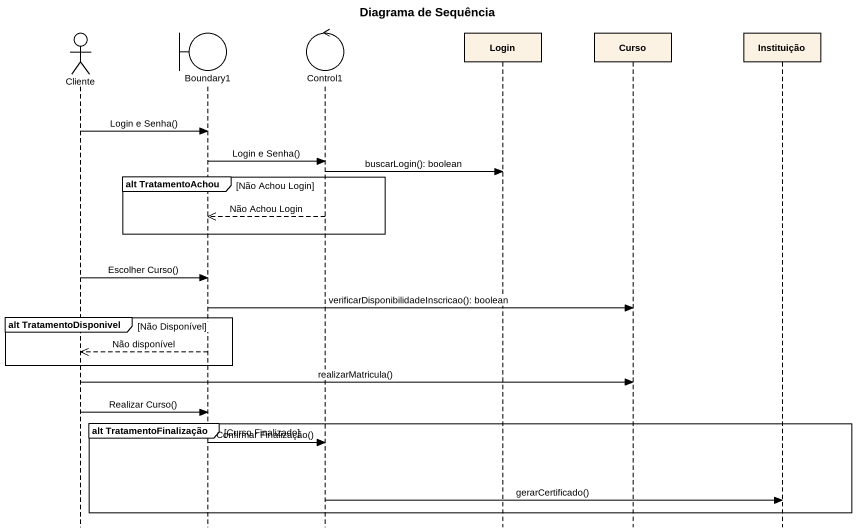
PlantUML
@startuml
title Diagrama de Sequência
hide footbox
actor Cliente
boundary Boundary1
control Control1
participant Login
participant Curso
participant Instituição

Cliente -> Boundary1 : Login e Senha()
Boundary1 -> Control1 : Login e Senha()
Control1 -> Login : buscarLogin(): boolean
group alt TratamentoAchou [Não Achou Login]
  Control1 -->> Boundary1 : Não Achou Login
end
Cliente -> Boundary1 : Escolher Curso()
Boundary1 -> Curso : verificarDisponibilidadeInscricao(): boolean
group alt TratamentoDisponivel [Não Disponível]
  Boundary1 -->> Cliente : Não disponível
end
Cliente -> Curso : realizarMatricula()
Cliente -> Boundary1 : Realizar Curso()
group alt TratamentoFinalização [Curso Finalizado]
  Boundary1 -> Control1 : Confirmar Finalização()
  Control1 -> Instituição : gerarCertificado()
end
@enduml
